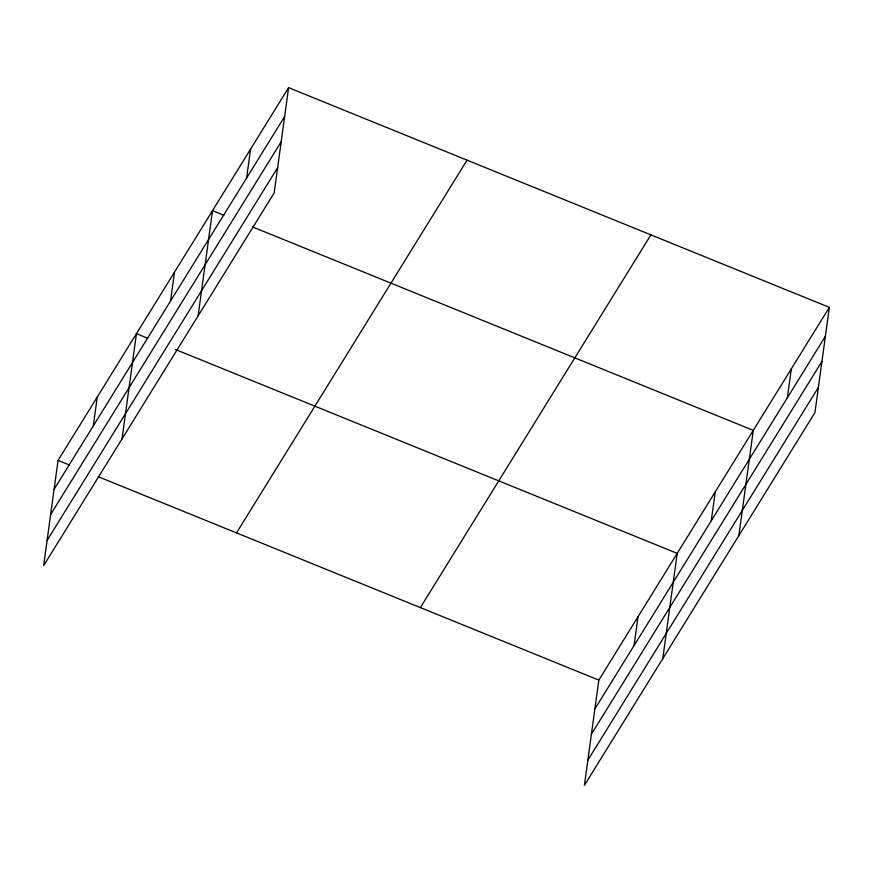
<?xml version="1.0" encoding="UTF-8"?>
<svg xmlns="http://www.w3.org/2000/svg" width="873" height="873" viewBox="0 0 873 873"><rect width="100%" height="100%" fill="white"/><g stroke="black" fill="none" stroke-linecap="round" stroke-linejoin="round"><path stroke-width="1.31" d="M288.603 87.649L58.065 460.387L43.65 565.628L274.177 192.889L288.603 87.649L829.35 307.372L814.935 412.613L584.397 785.351L598.823 680.111L829.35 307.372M93.302 425.893L97.252 397.019M122.034 438.901L136.45 333.661L147.755 338.255M170.53 301.032L174.48 272.158M198.106 315.895L212.521 210.655L223.837 215.249M246.601 178.027L250.562 149.152M634.049 645.616L638.01 616.742M662.782 658.613L677.197 553.373L175.408 349.484M711.277 520.745L715.238 491.881M738.864 535.618L753.279 430.378L252.733 226.991M787.359 397.75L791.309 368.875M54.115 489.262L284.642 116.524M50.656 514.459L281.193 141.732M47.098 540.42L277.636 167.692M236.518 532.89L467.044 160.163M420.371 607.597L650.898 234.87M594.862 708.974L825.4 336.247M591.414 734.182L821.94 361.444M587.856 760.143L818.383 387.416M58.065 460.387L69.382 464.982M98.278 476.723L598.823 680.111"/></g></svg>
